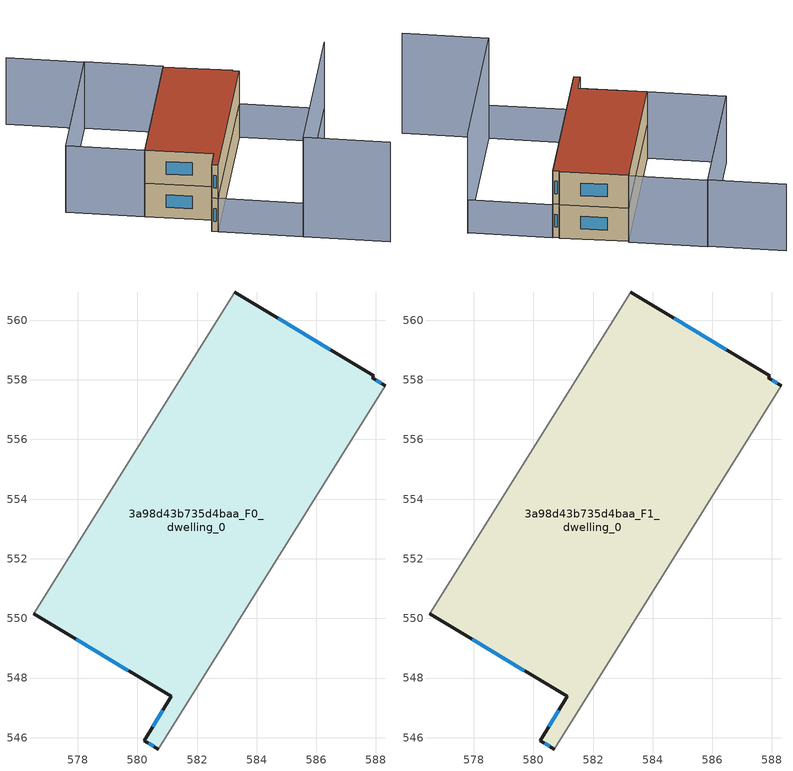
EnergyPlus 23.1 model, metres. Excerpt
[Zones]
3a98d43b735d4baa_F0_dwelling_0
 floor ground (EU_floor_Construction): 587.93,558.14 587.88,558.07 588.32,557.8 580.69,545.62 580.24,545.9 581.13,547.38 576.52,550.16 583.27,560.95 z0
 wall outside (EU_wall_Construction): 588.32,557.8 587.88,558.07 587.93,558.14 583.27,560.95 / 576.52,550.16 581.13,547.38 580.24,545.9 580.69,545.62 z0:3
 wall adiabatic (EU_wall_Construction): 580.69,545.62 588.32,557.8 / 583.27,560.95 576.52,550.16 z0:3
 window (EU_Window_Construction): 588.18,557.89 588.02,557.99 / 580.38,545.81 580.55,545.71 / 580.85,546.92 580.52,546.36 / 577.96,549.3 579.7,548.25 / 586.47,559.02 584.72,560.07 z0.93:2.07
3a98d43b735d4baa_F1_dwelling_0
 floor to 3a98d43b735d4baa_F0_dwelling_0 (EU_floor_Construction): 587.92,558.14 587.88,558.07 588.32,557.8 580.69,545.62 580.24,545.9 581.13,547.38 576.52,550.16 583.27,560.95 z3
 wall outside (EU_wall_Construction): 588.32,557.8 587.88,558.07 587.93,558.14 583.27,560.95 / 576.52,550.16 581.13,547.38 580.24,545.9 580.69,545.62 z3:6
 wall adiabatic (EU_wall_Construction): 580.69,545.62 588.32,557.8 / 583.27,560.95 576.52,550.16 z3:6
 window (EU_Window_Construction): 588.18,557.89 588.02,557.99 / 580.38,545.81 580.55,545.71 / 580.85,546.92 580.52,546.36 / 577.96,549.3 579.7,548.25 / 586.47,559.02 584.72,560.07 z3.93:5.07
 roof outside (EU_roof_Construction): 581.13,547.38 580.24,545.9 580.69,545.62 588.32,557.8 587.88,558.07 587.93,558.14 583.27,560.95 576.52,550.16 z6
shading: 592.04,538.47 586.28,542.07 / 586.28,542.07 594,554.41 z0:9; 580.69,545.62 588.38,557.9 / 588.38,557.9 593.99,554.38 / 593.99,554.38 586.31,542.11 / 586.31,542.11 580.69,545.62 z0:3; 572.88,567.47 578.05,564.24 / 578.05,564.24 571.28,553.42 / 583.33,561.05 576.51,550.15 / 576.51,550.15 571.28,553.42 / 571.28,553.42 578.1,564.32 / 578.1,564.32 583.33,561.05 z0:6
[Building]
EU S2 Campaign: North Axis=0; Terrain=City; Solar Distribution=FullExterior
[Site:Location]
Montreal-Trudeau.Intl.AP: Latitude=45.4667; Longitude=-73.75; Time Zone=-5; Elevation=36
[SizingPeriod:WeatherFileDays]
AnnualSizingPeriod: Begin Month=1; Begin Day of Month=1; End Month=12; End Day of Month=31; Day of Week for Start Day=Monday; Use Weather File Daylight Saving Period=No; Use Weather File Rain and Snow Indicators=No
[MATERIAL]
EU_InternalMass_Material: Roughness=MediumRough; Thickness=0.1; Conductivity=1; Density=1800; Specific Heat=900; Thermal Absorptance=0.9; Solar Absorptance=0.7; Visible Absorptance=0.7
[MATERIAL:NOMASS] Roughness=MediumRough; Thermal Absorptance=0.9; Solar Absorptance=0.7; Visible Absorptance=0.7
Name | Thermal Resistance
EU_wall_NoMass; EU_floor_NoMass | 1.51479
EU_roof_NoMass | 2.84114
[WINDOWMATERIAL:SIMPLEGLAZINGSYSTEM]
EU_Window_SimpleGlazing: UFactor=3.53504; Solar Heat Gain Coefficient=0.8; Visible Transmittance=0.8
[CONSTRUCTION]
EU_wall_Construction: EU_wall_NoMass
EU_roof_Construction: EU_roof_NoMass
EU_floor_Construction: EU_floor_NoMass
EU_Window_Construction: EU_Window_SimpleGlazing
EU_InternalMass_Construction: EU_InternalMass_Material
[ZONE] Type=1; Multiplier=1; Ceiling Height=autocalculate; Volume=229.709; Floor Area=autocalculate; Part of Total Floor Area=Yes
3a98d43b735d4baa_F0_dwelling_0; 3a98d43b735d4baa_F1_dwelling_0
[INTERNALMASS] Construction=EU_InternalMass_Construction; Surface Area=76.5703
Name | Zone or ZoneList
3a98d43b735d4baa_F0_dwelling_0_EU_InternalMass | 3a98d43b735d4baa_F0_dwelling_0
3a98d43b735d4baa_F1_dwelling_0_EU_InternalMass | 3a98d43b735d4baa_F1_dwelling_0
[OTHEREQUIPMENT] Fuel Type=Electricity; Design Level Calculation Method=Watts/Area; Power per Zone Floor Area=1; Fraction Latent=0; Fraction Radiant=0; Fraction Lost=0; Carbon Dioxide Generation Rate=0; EndUse Subcategory=EU_Step8_InternalGains
Name | Zone or ZoneList or Space or SpaceList | Schedule
EU_Step8_InternalGain_3a98d43b735d4baa_F0_dwelling_0_f000 | 3a98d43b735d4baa_F0_dwelling_0 | EU_Step8_GainSchedule_3a98d43b735d4baa_F0_dwelling_0_f000
EU_Step8_InternalGain_3a98d43b735d4baa_F1_dwelling_0_f000 | 3a98d43b735d4baa_F1_dwelling_0 | EU_Step8_GainSchedule_3a98d43b735d4baa_F1_dwelling_0_f000
[ZONEVENTILATION:DESIGNFLOWRATE] Schedule=EU_AlwaysOn; Design Flow Rate Calculation Method=AirChanges/Hour; Air Changes per Hour=0.775154; Ventilation Type=Natural; Fan Pressure Rise=0; Fan Total Efficiency=1; Constant Term Coefficient=1; Temperature Term Coefficient=0; Velocity Term Coefficient=0; Velocity Squared Term Coefficient=0; Minimum Indoor Temperature=-100; Maximum Indoor Temperature=100; Delta Temperature=-100; Minimum Outdoor Temperature=-100; Maximum Outdoor Temperature=100; Maximum Wind Speed=40
Name | Zone or ZoneList or Space or SpaceList
EU_ConstantAir_3a98d43b735d4baa_F0_dwelling_0 | 3a98d43b735d4baa_F0_dwelling_0
EU_ConstantAir_3a98d43b735d4baa_F1_dwelling_0 | 3a98d43b735d4baa_F1_dwelling_0
[HVACTEMPLATE:THERMOSTAT] Constant Heating Setpoint=20; Constant Cooling Setpoint=50
EU_HeatOnly_3a98d43b735d4baa_F0_dwelling_0; EU_HeatOnly_3a98d43b735d4baa_F1_dwelling_0
[HVACTEMPLATE:ZONE:IDEALLOADSAIRSYSTEM] System Availability Schedule=EU_AlwaysOn; Maximum Heating Supply Air Temperature=50; Minimum Cooling Supply Air Temperature=13; Maximum Heating Supply Air Humidity Ratio=0.0156; Minimum Cooling Supply Air Humidity Ratio=0.0077; Heating Limit=NoLimit; Cooling Limit=NoLimit; Heating Availability Schedule=EU_AlwaysOn; Cooling Availability Schedule=EU_CoolingOff; Dehumidification Control Type=ConstantSensibleHeatRatio; Cooling Sensible Heat Ratio=0.7; Dehumidification Setpoint=60; Humidification Control Type=None; Humidification Setpoint=30; Outdoor Air Method=None; Outdoor Air Flow Rate per Person=0.00944; Outdoor Air Flow Rate per Zone Floor Area=0; Outdoor Air Flow Rate per Zone=0; Demand Controlled Ventilation Type=None; Outdoor Air Economizer Type=NoEconomizer; Heat Recovery Type=None; Sensible Heat Recovery Effectiveness=0.7; Latent Heat Recovery Effectiveness=0.65
Name | Template Thermostat
3a98d43b735d4baa_F0_dwelling_0 | EU_HeatOnly_3a98d43b735d4baa_F0_dwelling_0
3a98d43b735d4baa_F1_dwelling_0 | EU_HeatOnly_3a98d43b735d4baa_F1_dwelling_0
[SIZING:ZONE] Zone Cooling Design Supply Air Temperature Input Method=SupplyAirTemperature; Zone Cooling Design Supply Air Temperature=13; Zone Heating Design Supply Air Temperature Input Method=SupplyAirTemperature; Zone Heating Design Supply Air Temperature=50; Zone Cooling Design Supply Air Humidity Ratio=0.008; Zone Heating Design Supply Air Humidity Ratio=0.008; Cooling Design Air Flow Method=DesignDay; Cooling Design Air Flow Rate=0; Cooling Minimum Air Flow per Zone Floor Area=0.000762; Cooling Minimum Air Flow=0; Cooling Minimum Air Flow Fraction=0.2; Heating Design Air Flow Method=DesignDay; Heating Design Air Flow Rate=0; Heating Maximum Air Flow per Zone Floor Area=0.002032; Heating Maximum Air Flow=0.141576; Heating Maximum Air Flow Fraction=0.3; Account for Dedicated Outdoor Air System=No; Dedicated Outdoor Air System Control Strategy=NeutralSupplyAir; Dedicated Outdoor Air Low Setpoint Temperature for Design=autosize; Dedicated Outdoor Air High Setpoint Temperature for Design=autosize; Zone Load Sizing Method=Sensible Load Only No Latent Load; Zone Latent Cooling Design Supply Air Humidity Ratio Input Method=HumidityRatioDifference; Zone Cooling Design Supply Air Humidity Ratio Difference=0.005; Zone Latent Heating Design Supply Air Humidity Ratio Input Method=HumidityRatioDifference; Zone Humidification Design Supply Air Humidity Ratio Difference=0.005
3a98d43b735d4baa_F0_dwelling_0; 3a98d43b735d4baa_F1_dwelling_0
[SCHEDULE:CONSTANT]
Name | Hourly Value
EU_AlwaysOn | 1
EU_CoolingOff | 0
[SCHEDULE:FILE] Column Number=1; Rows to Skip at Top=0; Number of Hours of Data=8760; Column Separator=Comma; Interpolate to Timestep=No; Minutes per Item=60; Adjust Schedule for Daylight Savings=Yes
Name | File
EU_Step8_GainSchedule_3a98d43b735d4baa_F0_dwelling_0_f000 | ../../schedules/3a98d43b735d4baa/3a98d43b735d4baa_F0_dwelling_0_f000_gain.csv
EU_Step8_GainSchedule_3a98d43b735d4baa_F1_dwelling_0_f000 | ../../schedules/3a98d43b735d4baa/3a98d43b735d4baa_F1_dwelling_0_f000_gain.csv
